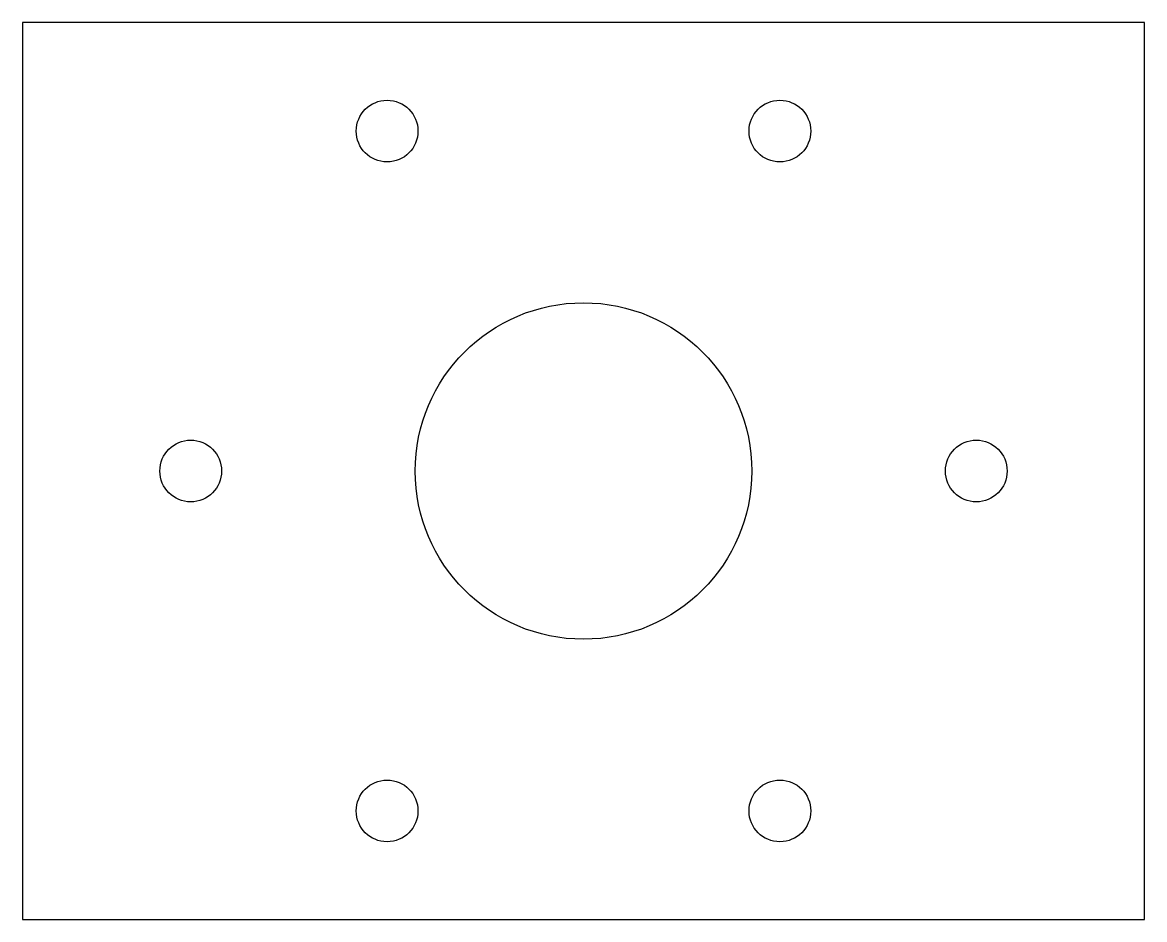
# Model space of a CAD drawing. Header units: millimetres. Extents: x -50 to 50, y -40 to 40.
import ezdxf

# ---------------------------------------------------------------- set-up
doc = ezdxf.new("R2010")
doc.units = ezdxf.units.MM
for name, color, linetype in [('bolt0', 7, 'CONTINUOUS'), ('bolt1', 7, 'CONTINUOUS'), ('bolt2', 7, 'CONTINUOUS'), ('bolt3', 7, 'CONTINUOUS'), ('bolt4', 7, 'CONTINUOUS'), ('bolt5', 7, 'CONTINUOUS'), ('bore', 7, 'CONTINUOUS'), ('outline', 7, 'CONTINUOUS')]:
    doc.layers.add(name, color=color, linetype=linetype)

msp = doc.modelspace()

# ---------------------------------------------------------------- linework, layer by layer
at = {"layer": 'bolt0'}
msp.add_circle((35, 0), 2.75, dxfattribs=at)
at = {"layer": 'bolt1'}
msp.add_circle((17.5, 30.31), 2.75, dxfattribs=at)
at = {"layer": 'bolt2'}
msp.add_circle((-17.5, 30.31), 2.75, dxfattribs=at)
at = {"layer": 'bolt3'}
msp.add_circle((-35, 0), 2.75, dxfattribs=at)
at = {"layer": 'bolt4'}
msp.add_circle((-17.5, -30.31), 2.75, dxfattribs=at)
at = {"layer": 'bolt5'}
msp.add_circle((17.5, -30.31), 2.75, dxfattribs=at)
at = {"layer": 'bore'}
msp.add_circle((0, 0), 15, dxfattribs=at)
at = {"layer": 'outline'}
for p, q in [((50, 40), (-50, 40)), ((-50, 40), (-50, -40)), ((50, -40), (50, 40)), ((-50, -40), (50, -40))]:
    msp.add_line(p, q, dxfattribs=at)

doc.saveas('drawing.dxf')
